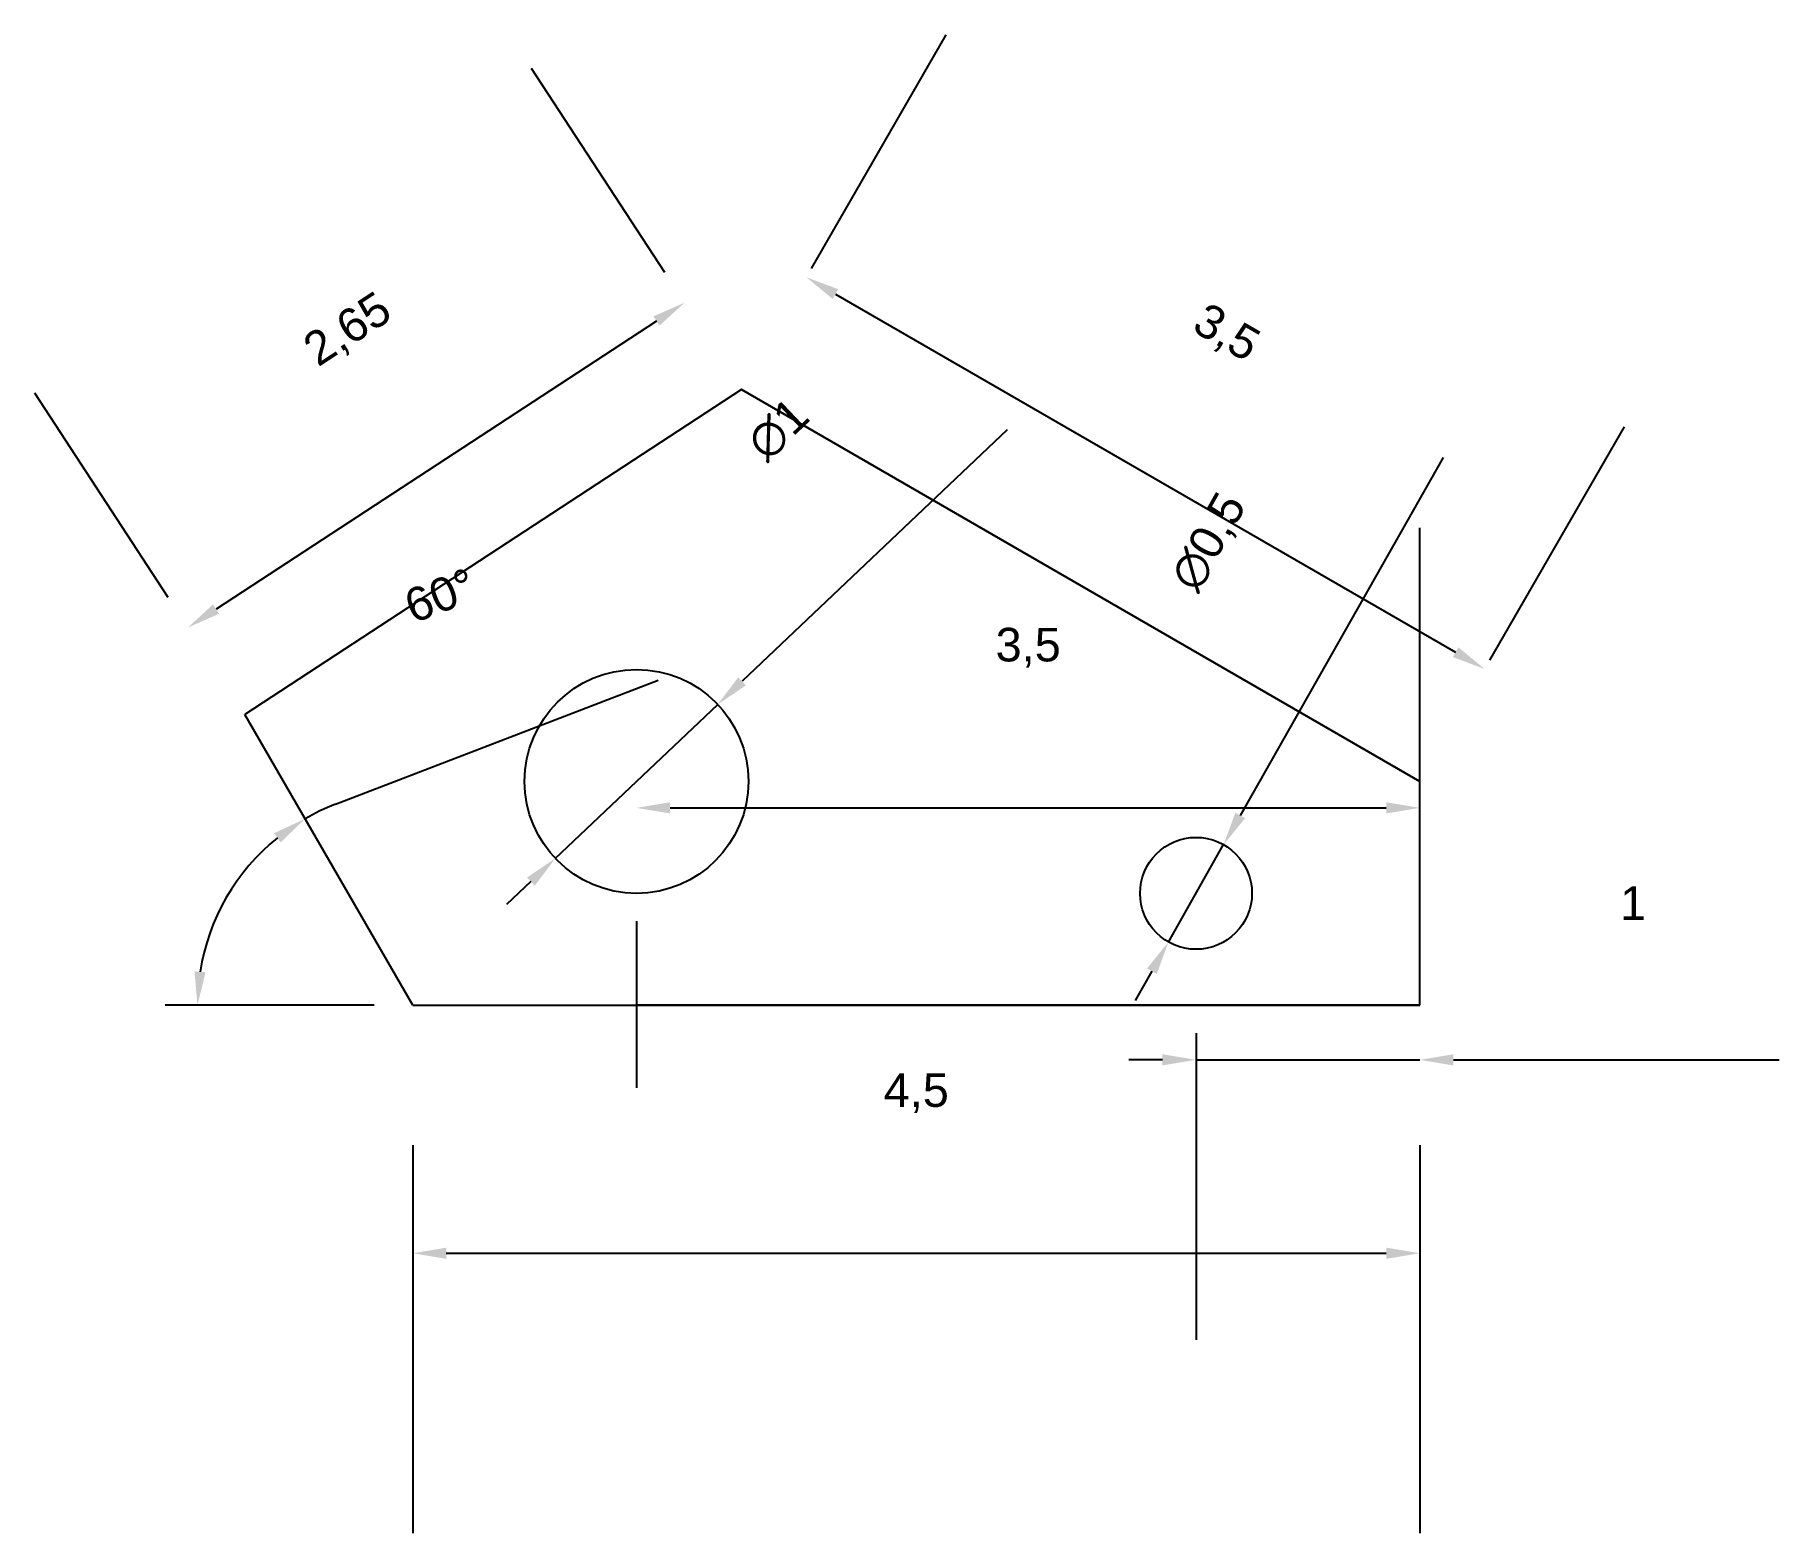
# Model space of a CAD drawing. Header units: millimetres. Extents: x 1825.71 to 1833.5, y 1595.35 to 1602.04.
import ezdxf

# ---------------------------------------------------------------- set-up
doc = ezdxf.new("R2010")
doc.units = ezdxf.units.MM
doc.styles.get("Standard").update_dxf_attribs({"font": 'arial.ttf'})
doc.dimstyles.new('ISO-25', dxfattribs={"dimtxt": 0.15, "dimasz": 0.15, "dimexe": 1.25, "dimexo": 0.625, "dimtad": 1, "dimtxsty": 'Standard', "dimcen": 2.5, "dimadec": 0, "dimazin": 0, "dimtfac": 1, "dimtmove": 0, "dimatfit": 3, "dimfxl": 1, "dimarcsym": 0})

# ---------------------------------------------------------------- blocks, each defined once
blk = doc.blocks.new('*D3')
at = {"color": 0, "lineweight": -2, "transparency": 16777216}
for p, q in [((1827.399, 1597.0779), (1827.399, 1595.3452)), ((1831.899, 1597.0779), (1831.899, 1595.3452)), ((1827.549, 1596.5952), (1831.749, 1596.5952))]:
    blk.add_line(p, q, dxfattribs=at)
at = {"color": 0, "transparency": 16777216}
for points in [[(1827.549, 1596.6202), (1827.549, 1596.5702), (1827.399, 1596.5952)], [(1831.749, 1596.6202), (1831.749, 1596.5702), (1831.899, 1596.5952)]]:
    blk.add_solid(points, dxfattribs=at)
at = {"layer": 'Defpoints', "color": 0, "transparency": 16777216}
for p in [(1827.399, 1597.7029), (1831.899, 1597.7029), (1831.899, 1596.5952)]:
    blk.add_point(p, dxfattribs=at)
at = {"color": 0, "transparency": 16777216, "insert": (1829.649, 1597.31), "char_height": 0.15, "attachment_point": 5}
blk.add_mtext('4,5', dxfattribs=at)
blk = doc.blocks.new('*D4')
at = {"color": 0, "lineweight": -2, "transparency": 16777216}
for p, q in [((1829.1804, 1600.9941), (1829.7827, 1602.0374)), ((1829.2877, 1600.8799), (1832.0589, 1599.2799)), ((1832.2115, 1599.2441), (1832.8138, 1600.2874))]:
    blk.add_line(p, q, dxfattribs=at)
at = {"color": 0, "transparency": 16777216}
for points in [[(1829.3002, 1600.9015), (1829.2752, 1600.8582), (1829.1577, 1600.9549)], [(1832.0714, 1599.3015), (1832.0464, 1599.2582), (1832.1888, 1599.2049)]]:
    blk.add_solid(points, dxfattribs=at)
at = {"layer": 'Defpoints', "color": 0, "transparency": 16777216}
for p in [(1828.8679, 1600.4529), (1832.1888, 1599.2049), (1831.899, 1598.7029)]:
    blk.add_point(p, dxfattribs=at)
at = {"color": 0, "transparency": 16777216, "insert": (1831.0309, 1600.6992), "char_height": 0.15, "attachment_point": 5, "rotation": 330}
blk.add_mtext('3,5', dxfattribs=at)
blk = doc.blocks.new('*D5')
at = {"color": 0, "lineweight": -2, "transparency": 16777216}
for p, q in [((1828.5259, 1600.976), (1827.9297, 1601.8877)), ((1828.4883, 1600.7594), (1826.5204, 1599.4726)), ((1826.3069, 1599.525), (1825.7108, 1600.4367))]:
    blk.add_line(p, q, dxfattribs=at)
at = {"color": 0, "transparency": 16777216}
for points in [[(1828.4746, 1600.7803), (1828.5019, 1600.7385), (1828.6138, 1600.8415)], [(1826.5067, 1599.4935), (1826.5341, 1599.4517), (1826.3949, 1599.3905)]]:
    blk.add_solid(points, dxfattribs=at)
at = {"layer": 'Defpoints', "color": 0, "transparency": 16777216}
for p in [(1828.8679, 1600.4529), (1826.3949, 1599.3905), (1826.649, 1599.0019)]:
    blk.add_point(p, dxfattribs=at)
at = {"color": 0, "transparency": 16777216, "insert": (1827.113, 1600.7145), "char_height": 0.15, "attachment_point": 5, "rotation": 33.18096}
blk.add_mtext('2,65', dxfattribs=at)
blk = doc.blocks.new('*D6')
at = {"color": 0, "lineweight": -2, "transparency": 16777216}
for p, q in [((1830.899, 1597.5779), (1830.899, 1596.2091)), ((1830.749, 1597.4591), (1830.599, 1597.4591)), ((1830.899, 1597.4591), (1831.899, 1597.4591)), ((1832.049, 1597.4591), (1833.5042, 1597.4591)), ((1831.899, 1597.0779), (1831.899, 1596.2091))]:
    blk.add_line(p, q, dxfattribs=at)
at = {"color": 0, "transparency": 16777216}
for points in [[(1830.749, 1597.4841), (1830.749, 1597.4341), (1830.899, 1597.4591)], [(1832.049, 1597.4841), (1832.049, 1597.4341), (1831.899, 1597.4591)]]:
    blk.add_solid(points, dxfattribs=at)
at = {"layer": 'Defpoints', "color": 0, "transparency": 16777216}
for p in [(1830.899, 1598.2029), (1831.899, 1597.7029), (1831.899, 1597.4591)]:
    blk.add_point(p, dxfattribs=at)
at = {"color": 0, "transparency": 16777216, "insert": (1832.8516, 1598.1594), "char_height": 0.15, "attachment_point": 5}
blk.add_mtext('1', dxfattribs=at)
blk = doc.blocks.new('*D7')
at = {"color": 0, "lineweight": -2, "transparency": 16777216}
for p, q in [((1831.899, 1598.3279), (1831.899, 1599.8348)), ((1828.549, 1598.5848), (1831.749, 1598.5848)), ((1828.399, 1598.0779), (1828.399, 1597.3348))]:
    blk.add_line(p, q, dxfattribs=at)
at = {"color": 0, "transparency": 16777216}
for points in [[(1828.549, 1598.6098), (1828.549, 1598.5598), (1828.399, 1598.5848)], [(1831.749, 1598.6098), (1831.749, 1598.5598), (1831.899, 1598.5848)]]:
    blk.add_solid(points, dxfattribs=at)
at = {"layer": 'Defpoints', "color": 0, "transparency": 16777216}
for p in [(1828.399, 1598.7029), (1831.899, 1598.5848), (1831.899, 1597.7029)]:
    blk.add_point(p, dxfattribs=at)
at = {"color": 0, "transparency": 16777216, "insert": (1830.149, 1599.2999), "char_height": 0.15, "attachment_point": 5}
blk.add_mtext('3,5', dxfattribs=at)
blk = doc.blocks.new('*D9')
at = {"color": 0, "lineweight": -2, "transparency": 16777216}
blk.add_line((1827.0534, 1598.6006), (1828.4953, 1599.1557), dxfattribs=at)
for start, end in [(111.05644, 120), (128.94356, 171.05644)]:
    blk.add_arc((1827.399, 1597.7029), 0.9619, start, end, dxfattribs=at)
at = {"color": 0, "transparency": 16777216}
for points in [[(1826.7802, 1598.4716), (1826.8085, 1598.4304), (1826.918, 1598.5359)], [(1826.4737, 1597.8505), (1826.4238, 1597.8544), (1826.4371, 1597.7029)]]:
    blk.add_solid(points, dxfattribs=at)
at = {"layer": 'Defpoints', "color": 0, "transparency": 16777216}
for p in [(1826.649, 1599.0019), (1826.4951, 1598.0319), (1826.2922, 1597.7029), (1827.2261, 1597.7029), (1827.399, 1597.7029)]:
    blk.add_point(p, dxfattribs=at)
at = {"color": 0, "transparency": 16777216, "insert": (1827.5223, 1599.5329), "char_height": 0.15, "attachment_point": 5, "rotation": 21.05644}
blk.add_mtext('60°', dxfattribs=at)
blk = doc.blocks.new('*D10')
at = {"color": 0, "lineweight": -2, "transparency": 16777216}
for p, q in [((1830.0556, 1600.2732), (1828.8707, 1599.15)), ((1828.0361, 1598.3589), (1828.7619, 1599.0468)), ((1827.9273, 1598.2557), (1827.8184, 1598.1525))]:
    blk.add_line(p, q, dxfattribs=at)
at = {"color": 0, "transparency": 16777216}
for points in [[(1828.8535, 1599.1682), (1828.8879, 1599.1319), (1828.7619, 1599.0468)], [(1827.9101, 1598.2738), (1827.9445, 1598.2375), (1828.0361, 1598.3589)]]:
    blk.add_solid(points, dxfattribs=at)
at = {"layer": 'Defpoints', "color": 0, "transparency": 16777216}
for p in [(1828.7619, 1599.0468), (1828.0361, 1598.3589)]:
    blk.add_point(p, dxfattribs=at)
at = {"color": 0, "transparency": 16777216, "insert": (1829.032, 1600.2754), "char_height": 0.15, "attachment_point": 5, "rotation": 43.46919}
blk.add_mtext('∅1', dxfattribs=at)
blk = doc.blocks.new('*D11')
at = {"color": 0, "lineweight": -2, "transparency": 16777216}
for p, q in [((1832.0026, 1600.1491), (1831.0963, 1598.5508)), ((1830.7757, 1597.9854), (1831.0223, 1598.4203)), ((1830.7017, 1597.8549), (1830.6277, 1597.7244))]:
    blk.add_line(p, q, dxfattribs=at)
at = {"color": 0, "transparency": 16777216}
for points in [[(1831.0746, 1598.5631), (1831.1181, 1598.5385), (1831.0223, 1598.4203)], [(1830.6799, 1597.8672), (1830.7234, 1597.8426), (1830.7757, 1597.9854)]]:
    blk.add_solid(points, dxfattribs=at)
at = {"layer": 'Defpoints', "color": 0, "transparency": 16777216}
for p in [(1831.0223, 1598.4203), (1830.7757, 1597.9854)]:
    blk.add_point(p, dxfattribs=at)
at = {"color": 0, "transparency": 16777216, "insert": (1830.9622, 1599.7692), "char_height": 0.15, "attachment_point": 5, "rotation": 60.44434}
blk.add_mtext('∅0,5', dxfattribs=at)

msp = doc.modelspace()

# ---------------------------------------------------------------- linework, layer by layer
for p, q in [((1828.8679, 1600.4529), (1826.649, 1599.0019)), ((1831.899, 1598.7029), (1828.8679, 1600.4529)), ((1828.8679, 1600.4529), (1831.899, 1598.7029)), ((1827.399, 1597.7029), (1826.649, 1599.0019)), ((1831.899, 1597.7029), (1831.899, 1598.7029)), ((1827.2261, 1597.7029), (1826.2922, 1597.7029)), ((1827.399, 1597.7029), (1831.899, 1597.7029)), ((1831.899, 1597.7029), (1828.399, 1597.7029)), ((1831.899, 1597.7029), (1830.899, 1597.7029))]:
    msp.add_line(p, q)
for centre, radius in [((1828.399, 1598.7029), 0.5), ((1830.899, 1598.2029), 0.25)]:
    msp.add_circle(centre, radius)

# ---------------------------------------------------------------- dimensions: what is measured, and where the dimension line sits
for p2, distance, picture, middle in [((1831.899, 1598.7029), 0.5797, '*D4', (1831.0309, 1600.6992)), ((1826.649, 1599.0019), -0.4643, '*D5', (1827.113, 1600.7145))]:
    dim = msp.add_aligned_dim(p1=(1828.8679, 1600.4529), p2=p2, distance=distance, dimstyle='ISO-25')
    dim.commit()
    dim.dimension.update_dxf_attribs({"geometry": picture, "text_midpoint": middle})
for p1, p2, picture, middle in [((1828.0361, 1598.3589), (1828.7619, 1599.0468), '*D10', (1829.032, 1600.2754)), ((1830.7757, 1597.9854), (1831.0223, 1598.4203), '*D11', (1830.9622, 1599.7692))]:
    dim = msp.add_diameter_dim_2p(p1=p1, p2=p2, dimstyle='ISO-25')
    dim.commit()
    dim.dimension.update_dxf_attribs({"geometry": picture, "text_midpoint": middle})
for base, p1, picture, middle in [((1831.899, 1598.5848), (1828.399, 1598.7029), '*D7', (1830.149, 1599.2999)), ((1831.899, 1597.4591), (1830.899, 1598.2029), '*D6', (1832.8516, 1598.1594)), ((1831.899, 1596.5952), (1827.399, 1597.7029), '*D3', (1829.649, 1597.31))]:
    dim = msp.add_linear_dim(base=base, p1=p1, p2=(1831.899, 1597.7029), dimstyle='ISO-25')
    dim.commit()
    dim.dimension.update_dxf_attribs({"geometry": picture, "text_midpoint": middle})
dim = msp.add_angular_dim_2l(base=(1826.4951, 1598.0319), line1=((1827.399, 1597.7029), (1826.649, 1599.0019)), line2=((1827.2261, 1597.7029), (1826.2922, 1597.7029)), dimstyle='ISO-25')
dim.commit()
dim.dimension.update_dxf_attribs({"geometry": '*D9', "text_midpoint": (1827.5223, 1599.5329)})

doc.saveas('drawing.dxf')
